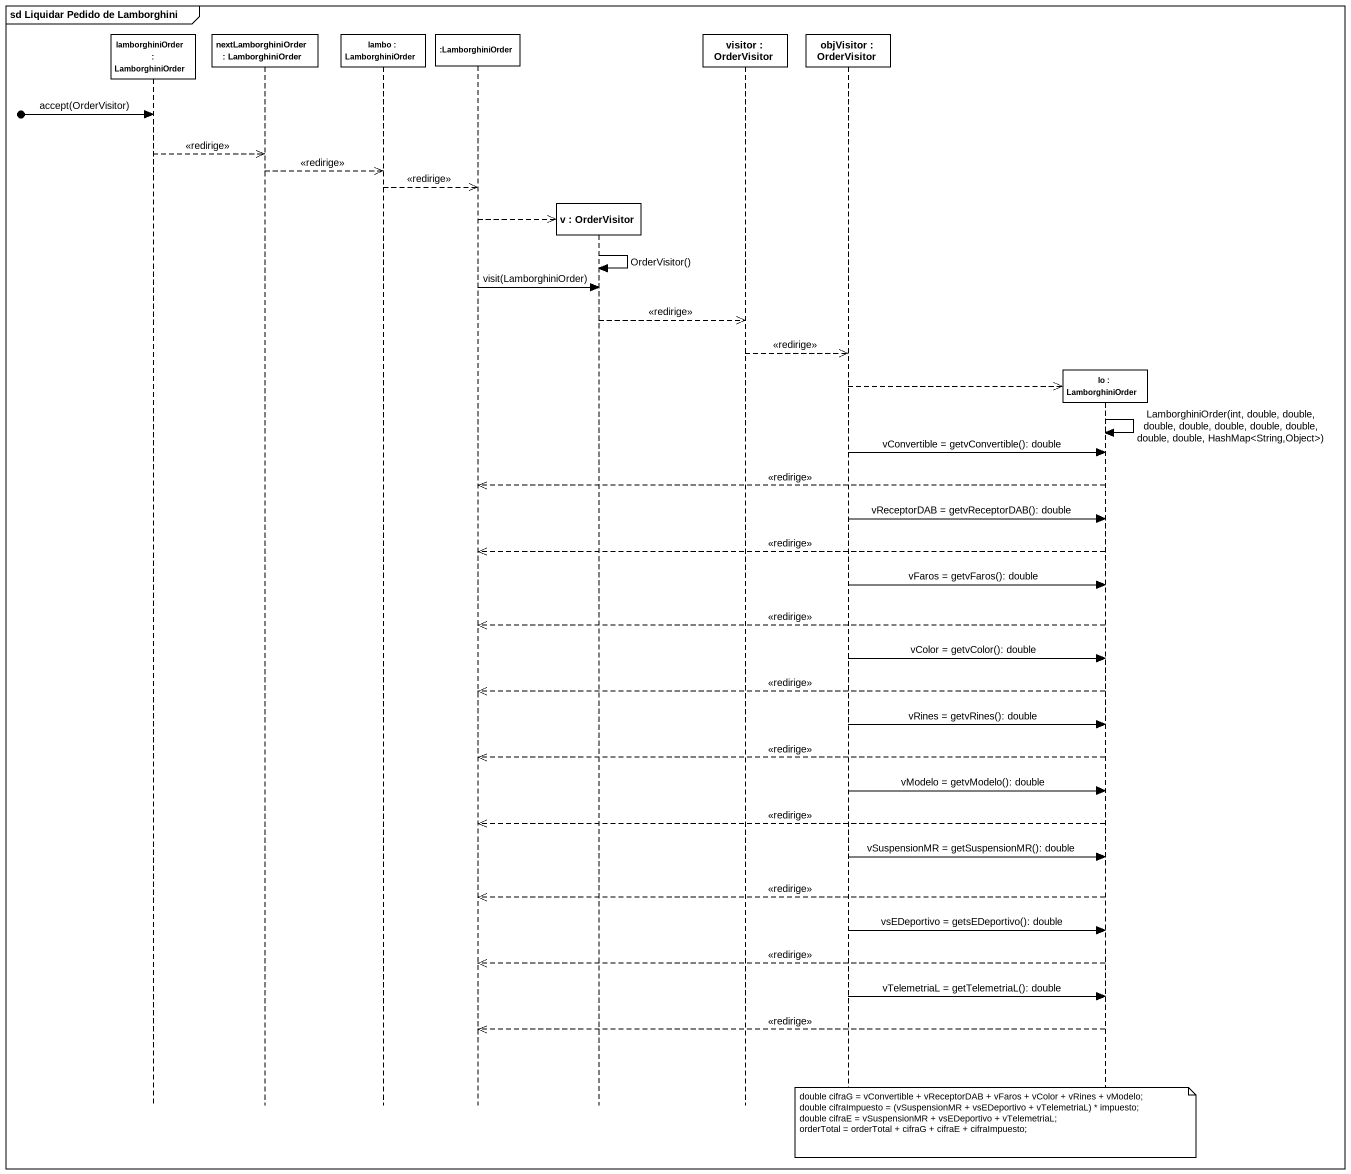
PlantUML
@startuml
mainframe sd Liquidar Pedido de Lamborghini
hide footbox
participant "lamborghiniOrder : LamborghiniOrder" as lamborghiniOrder
participant "nextLamborghiniOrder : LamborghiniOrder" as nextLamborghiniOrder
participant "lambo : LamborghiniOrder" as lambo
participant ":LamborghiniOrder" as LamborghiniOrder
participant "v : OrderVisitor" as v
participant "visitor : OrderVisitor" as visitor
participant "objVisitor : OrderVisitor" as objVisitor
participant "lo : LamborghiniOrder" as lo

[o-> lamborghiniOrder : accept(OrderVisitor)
lamborghiniOrder -->> nextLamborghiniOrder : <<redirige>>
nextLamborghiniOrder -->> lambo : <<redirige>>
lambo -->> LamborghiniOrder : <<redirige>>
LamborghiniOrder -->> v **
v -> v : OrderVisitor()
LamborghiniOrder -> v : visit(LamborghiniOrder)
v -->> visitor : <<redirige>>
visitor -->> objVisitor : <<redirige>>
objVisitor -->> lo **
lo -> lo : LamborghiniOrder(int, double, double, double, double, double, double, double, double, double, HashMap<String,Object>)
objVisitor -> lo : vConvertible = getvConvertible(): double
lo -->> LamborghiniOrder : <<redirige>>
objVisitor -> lo : vReceptorDAB = getvReceptorDAB(): double
lo -->> LamborghiniOrder : <<redirige>>
objVisitor -> lo : vFaros = getvFaros(): double
lo -->> LamborghiniOrder : <<redirige>>
objVisitor -> lo : vColor = getvColor(): double
lo -->> LamborghiniOrder : <<redirige>>
objVisitor -> lo : vRines = getvRines(): double
lo -->> LamborghiniOrder : <<redirige>>
objVisitor -> lo : vModelo = getvModelo(): double
lo -->> LamborghiniOrder : <<redirige>>
objVisitor -> lo : vSuspensionMR = getSuspensionMR(): double
lo -->> LamborghiniOrder : <<redirige>>
objVisitor -> lo : vsEDeportivo = getsEDeportivo(): double
lo -->> LamborghiniOrder : <<redirige>>
objVisitor -> lo : vTelemetriaL = getTelemetriaL(): double
lo -->> LamborghiniOrder : <<redirige>>
note over lo
  double cifraG = vConvertible + vReceptorDAB + vFaros + vColor + vRines + vModelo;
  double cifraImpuesto = (vSuspensionMR + vsEDeportivo + vTelemetriaL) * impuesto;
  double cifraE = vSuspensionMR + vsEDeportivo + vTelemetriaL;
  orderTotal = orderTotal + cifraG + cifraE + cifraImpuesto;
end note
@enduml
